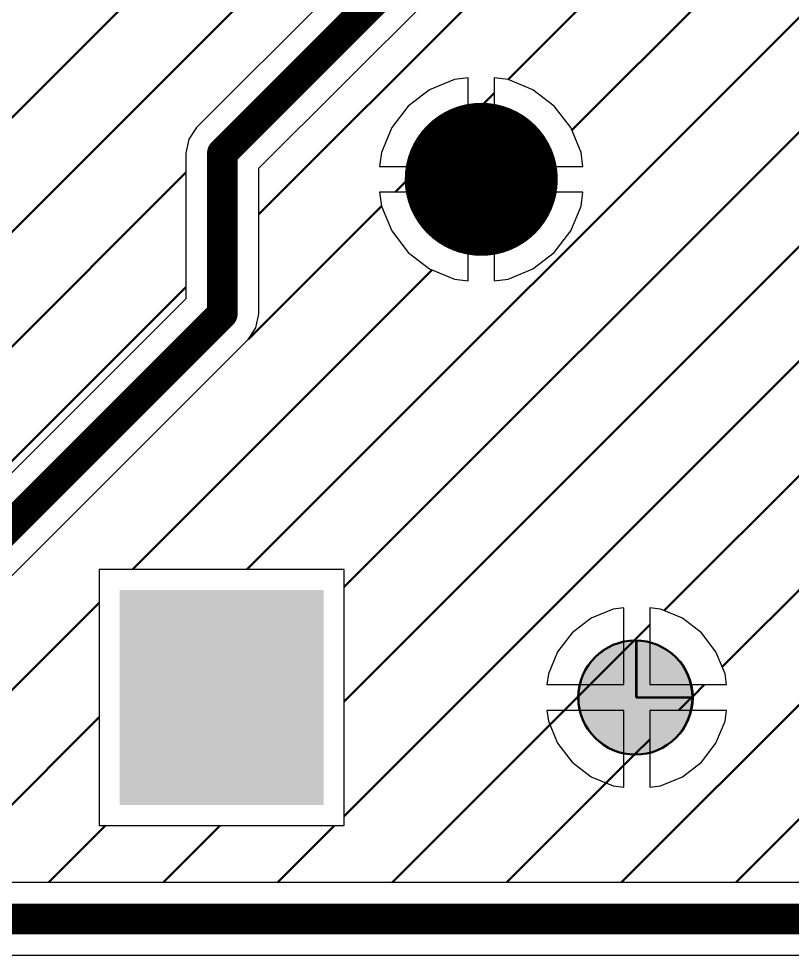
# Paper-space layout 'Layout1' of a CAD drawing. Header units: millimetres. Extents: x 0 to 841, y 0 to 594.
# Drawn here: x 270.37 to 300.69, y 300.11 to 336.84 of the extents above; entities that cross this region are included whole.
import ezdxf

# ---------------------------------------------------------------- set-up
doc = ezdxf.new("R2010")
doc.units = ezdxf.units.MM
doc.layers.get('0').update_dxf_attribs({"lineweight": 50})
doc.layers.add('TopLayer', color=1, linetype='Continuous')

psp = doc.layouts.get("Layout1")

# ---------------------------------------------------------------- hatches: boundary and pattern name
at = {"lineweight": 50, "true_color": 0xf0f0f0}
h = psp.add_hatch(color=7, dxfattribs=at)
h.dxf.hatch_style = 1
h.paths.add_polyline_path([(294.599, 310.22), (294.599, 312.458, 0.417773), (292.335, 310.22, 1), (296.809, 310.22)])
at = {"lineweight": 50}
h = psp.add_hatch(color=18, dxfattribs=at)
h.dxf.hatch_style = 1
h.paths.add_polyline_path([(294.572, 310.22), (296.782, 310.22, 0.410663), (294.572, 312.458)])
at = {"lineweight": 30}
h = psp.add_hatch(color=18, dxfattribs=at)
h.dxf.hatch_style = 1
h.paths.add_polyline_path([(294.599, 310.22), (296.809, 310.22, 0.410663), (294.599, 312.458)])
at = {"layer": 'TopLayer', "lineweight": 50, "true_color": 0x000000}
h = psp.add_hatch(dxfattribs=at)
h.set_pattern_fill('ANSI31', color=18)
h.paths.add_polyline_path([(339.298, 381.765), (335.054, 386.009), (241.321, 386.009), (241.127, 385.54), (260.494, 366.172), (264.755, 366.172), (265.302, 366.064), (265.765, 365.754), (267.661, 363.859), (267.97, 363.395), (268.079, 362.849), (268.079, 331.244), (267.97, 330.697), (267.661, 330.234), (260.526, 323.099), (260.643, 322.209), (260.54, 321.426), (260.237, 320.696), (259.749, 320.06), (259.92, 319.555), (261.614, 319.555), (261.614, 311.265), (262.122, 311.055), (276.926, 325.858), (276.926, 331.566), (277.034, 332.113), (277.344, 332.576), (285.004, 340.235), (284.801, 340.724), (284.67, 341.716), (284.801, 342.708), (285.184, 343.633), (285.793, 344.427), (286.587, 345.036), (287.511, 345.419), (288.503, 345.549), (289.495, 345.419), (289.984, 345.216), (316.91, 372.142), (317.373, 372.451), (317.919, 372.56), (318.415, 372.56), (318.415, 373.132), (323.615, 373.132), (323.615, 372.56), (325.91, 372.56), (327.572, 374.222), (328.035, 374.531), (328.582, 374.64), (330.649, 374.64), (330.862, 375.153), (331.479, 375.957), (332.283, 376.574), (333.219, 376.961), (334.223, 377.094), (335.228, 376.961), (336.164, 376.574), (336.968, 375.957), (337.584, 375.153), (337.972, 374.217), (338.104, 373.212), (337.972, 372.208), (337.584, 371.272), (336.968, 370.468), (336.164, 369.851), (335.228, 369.463), (334.223, 369.331), (333.219, 369.463), (332.283, 369.851), (331.479, 370.468), (330.862, 371.272), (330.649, 371.785), (329.173, 371.785), (327.511, 370.123), (327.048, 369.814), (326.502, 369.705), (323.615, 369.705), (323.615, 369.132), (318.415, 369.132), (318.415, 369.132), (318.078, 369.272), (292.003, 343.197), (292.205, 342.708), (292.336, 341.716), (292.205, 340.724), (291.823, 339.8), (291.213, 339.006), (290.42, 338.397), (289.495, 338.014), (288.503, 337.884), (287.511, 338.014), (287.022, 338.217), (279.781, 330.975), (279.781, 325.267), (279.672, 324.721), (279.363, 324.258), (263.3, 308.195), (262.837, 307.886), (262.29, 307.777), (250.799, 307.777), (250.628, 307.322), (250.621, 307.269), (251.093, 306.653), (251.396, 305.924), (251.499, 305.14), (251.396, 304.357), (251.006, 303.417), (251.227, 302.968), (322.92, 302.968), (330.687, 310.735), (330.474, 311.248), (330.342, 312.252), (330.474, 313.257), (330.862, 314.193), (331.479, 314.997), (332.283, 315.614), (333.219, 316.001), (334.223, 316.134), (335.228, 316.001), (336.164, 315.614), (336.968, 314.997), (337.584, 314.193), (337.972, 313.257), (338.104, 312.252), (337.972, 311.248), (337.584, 310.312), (336.968, 309.508), (336.164, 308.891), (335.228, 308.503), (334.223, 308.371), (333.219, 308.503), (332.706, 308.716), (330.438, 306.448), (330.567, 306.138), (330.648, 305.94), (330.766, 305.94), (330.766, 305.94), (330.77, 305.94), (336.053, 305.94), (339.298, 309.186)])
h.paths.add_polyline_path([(316.073, 346.772, -1), (311.599, 346.772, -1)], flags=16)
h.paths.add_polyline_path([(311.572, 346.772, 1), (316.046, 346.772), (313.863, 346.772), (313.836, 346.772), (313.836, 349.01, 0.417773)], flags=16)
h.paths.add_polyline_path([(291.367, 333.405), (292.011, 332.566), (292.416, 331.589), (292.487, 331.048), (289.915, 331.048, -0.08659), (290.003, 330.54, -0.08659), (289.915, 330.032), (292.487, 330.032), (292.416, 329.492), (292.011, 328.515), (291.367, 327.676), (290.529, 327.032), (289.552, 326.628), (289.011, 326.557), (289.011, 329.129, -0.174489), (287.995, 329.129), (287.995, 326.557), (287.455, 326.628), (286.478, 327.032), (285.639, 327.676), (284.995, 328.515), (284.591, 329.492), (284.519, 330.032), (287.092, 330.032, -0.08659), (287.003, 330.54, -0.08659), (287.092, 331.048), (284.519, 331.048), (284.591, 331.589), (284.995, 332.566), (285.639, 333.405), (286.478, 334.048), (287.455, 334.453), (287.995, 334.524), (287.995, 331.952, -0.174489), (289.011, 331.952), (289.011, 334.524), (289.552, 334.453), (290.529, 334.048)], flags=16)
h.paths.add_polyline_path([(279.599, 346.772, -1), (284.073, 346.772, -1)], flags=16)
h.paths.add_polyline_path([(279.572, 346.772, 1), (284.046, 346.772), (281.863, 346.772), (281.836, 346.772), (281.836, 349.01, 0.417773)], flags=16)
h.paths.add_polyline_path([(318.199, 362.916), (318.199, 364.624), (320.507, 364.624), (320.507, 362.916)], flags=16)
h.paths.add_polyline_path([(318.199, 365.64), (318.199, 367.348), (320.507, 367.348), (320.507, 365.64)], flags=16)
h.paths.add_polyline_path([(321.523, 362.916), (321.523, 364.624), (323.831, 364.624), (323.831, 362.916)], flags=16)
h.paths.add_polyline_path([(330.342, 342.732), (330.474, 343.737), (330.862, 344.673), (331.479, 345.477), (332.283, 346.094), (333.219, 346.481), (334.223, 346.614), (335.228, 346.481), (336.164, 346.094), (336.968, 345.477), (337.584, 344.673), (337.972, 343.737), (338.104, 342.732), (337.972, 341.728), (337.584, 340.792), (336.968, 339.988), (336.164, 339.371), (335.228, 338.983), (334.223, 338.851), (333.219, 338.983), (332.283, 339.371), (331.479, 339.988), (330.862, 340.792), (330.474, 341.728)], flags=16)
h.paths.add_polyline_path([(337.261, 342.724, -1), (331.192, 342.724, -1)], flags=0)
h.paths.add_polyline_path([(330.264, 351.831), (330.191, 352.384), (331.181, 352.384, -0.047418), (331.126, 352.956, -0.036749), (331.159, 353.4), (330.191, 353.4), (330.264, 353.953), (330.673, 354.942), (331.325, 355.791), (332.174, 356.442), (333.162, 356.852), (333.715, 356.925), (333.715, 355.958, -0.084313), (334.731, 355.937), (334.731, 356.925), (335.284, 356.852), (336.273, 356.442), (337.122, 355.791), (337.773, 354.942), (338.183, 353.953), (338.255, 353.4), (337.163, 353.4, -0.036749), (337.195, 352.956, -0.047418), (337.141, 352.384), (338.255, 352.384), (338.183, 351.831), (337.773, 350.843), (337.122, 349.994), (336.273, 349.343), (335.284, 348.933), (334.731, 348.86), (334.731, 349.976, -0.084313), (333.715, 349.954), (333.715, 348.86), (333.162, 348.933), (332.174, 349.343), (331.325, 349.994), (330.673, 350.843)], flags=16)
h.paths.add_polyline_path([(321.523, 365.64), (321.523, 367.348), (323.831, 367.348), (323.831, 365.64)], flags=16)
h.paths.add_polyline_path([(330.474, 333.577), (330.862, 334.513), (331.479, 335.317), (332.283, 335.934), (333.219, 336.321), (334.223, 336.454), (335.228, 336.321), (336.164, 335.934), (336.968, 335.317), (337.584, 334.513), (337.972, 333.577), (338.104, 332.572), (337.972, 331.568), (337.584, 330.632), (336.968, 329.828), (336.164, 329.211), (335.228, 328.823), (334.223, 328.691), (333.219, 328.823), (332.283, 329.211), (331.479, 329.828), (330.862, 330.632), (330.474, 331.568), (330.342, 332.572)], flags=16)
h.paths.add_polyline_path([(337.3, 332.608, -1), (331.231, 332.608, -1)], flags=0)
h.paths.add_polyline_path([(295.528, 313.685), (296.393, 313.327), (297.135, 312.757), (297.705, 312.014), (298.064, 311.149), (298.119, 310.728), (296.751, 310.728, -0.057325), (296.809, 310.22, -0.057325), (296.751, 309.712), (298.119, 309.712), (298.064, 309.292), (297.705, 308.427), (297.135, 307.684), (296.393, 307.114), (295.528, 306.756), (295.107, 306.701), (295.107, 308.048, -0.115037), (294.091, 308.035), (294.091, 308.03, 0.115064), (295.107, 308.055), (295.107, 309.712), (296.724, 309.712, 0.057325), (296.782, 310.22), (294.599, 310.22), (294.572, 310.22), (294.572, 312.458, 0.054136), (294.091, 312.411), (294.091, 312.406, -0.115037), (295.107, 312.393), (295.107, 313.74)], flags=16)
h.paths.add_polyline_path([(312.379, 312.411), (312.379, 312.406, -0.115037), (313.395, 312.393), (313.395, 313.74), (313.816, 313.685), (314.681, 313.327), (315.423, 312.757), (315.993, 312.014), (316.352, 311.149), (316.407, 310.728), (315.039, 310.728, -0.057325), (315.097, 310.22, -0.057325), (315.039, 309.712), (316.407, 309.712), (316.352, 309.292), (315.993, 308.427), (315.423, 307.684), (314.681, 307.114), (313.816, 306.756), (313.395, 306.701), (313.395, 308.048, -0.115037), (312.379, 308.035), (312.379, 308.03, 0.115064), (313.395, 308.055), (313.395, 309.712), (315.012, 309.712, 0.057325), (315.07, 310.22), (312.887, 310.22), (312.86, 310.22), (312.86, 312.458, 0.054136)], flags=16)
h.paths.add_polyline_path([(330.862, 361.112), (330.474, 362.048), (330.342, 363.052), (330.474, 364.057), (330.862, 364.993), (331.479, 365.797), (332.283, 366.414), (333.219, 366.801), (334.223, 366.934), (335.228, 366.801), (336.164, 366.414), (336.968, 365.797), (337.584, 364.993), (337.972, 364.057), (338.104, 363.052), (337.972, 362.048), (337.584, 361.112), (336.968, 360.308), (336.164, 359.691), (335.228, 359.303), (334.223, 359.171), (333.219, 359.303), (332.283, 359.691), (331.479, 360.308)], flags=16)
h.paths.add_polyline_path([(330.862, 324.353), (331.479, 325.157), (332.283, 325.774), (333.219, 326.161), (334.223, 326.294), (335.228, 326.161), (336.164, 325.774), (336.968, 325.157), (337.584, 324.353), (337.972, 323.417), (338.104, 322.412), (337.972, 321.408), (337.584, 320.472), (336.968, 319.668), (336.164, 319.051), (335.228, 318.663), (334.223, 318.531), (333.219, 318.663), (332.283, 319.051), (331.479, 319.668), (330.862, 320.472), (330.474, 321.408), (330.342, 322.412), (330.474, 323.417)], flags=16)
h.paths.add_polyline_path([(331.135, 363.205, -1), (337.204, 363.205, -1)], flags=0)
h.paths.add_polyline_path([(283.123, 315.237), (283.123, 305.204), (273.523, 305.204), (273.523, 315.237)], flags=16)
h.paths.add_polyline_path([(316.073, 378.772, -1), (311.599, 378.772, -1)], flags=16)
h.paths.add_polyline_path([(311.572, 378.772, 1), (316.046, 378.772), (313.863, 378.772), (313.836, 378.772), (313.836, 381.01, 0.417773)], flags=16)
h.paths.add_polyline_path([(337.183, 322.516, -1), (331.114, 322.516, -1)], flags=0)
h.paths.add_polyline_path([(279.599, 378.772, -1), (284.073, 378.772, -1)], flags=16)
h.paths.add_polyline_path([(279.572, 378.772, 1), (284.046, 378.772), (281.863, 378.772), (281.836, 378.772), (281.836, 381.01, 0.417773)], flags=16)

# ---------------------------------------------------------------- linework, layer by layer
at = {"lineweight": 50}
for p, q in [((294.572, 312.458), (294.572, 310.22)), ((294.572, 310.22), (296.782, 310.22))]:
    psp.add_line(p, q, dxfattribs=at)
at = {"lineweight": 30}
for p, q in [((294.599, 312.458), (294.599, 310.22)), ((294.599, 310.22), (296.809, 310.22))]:
    psp.add_line(p, q, dxfattribs=at)
at = {"lineweight": 50}
psp.add_circle((294.545, 310.22), 2.237, dxfattribs=at)
at = {"color": 18, "lineweight": 30}
psp.add_circle((294.572, 310.22), 2.237, dxfattribs=at)
at = {"layer": 'TopLayer'}
for p, q in [((285.004, 340.235), (277.344, 332.576)), ((279.781, 330.975), (287.022, 338.217)), ((287.455, 334.453), (286.478, 334.048)), ((287.995, 334.524), (287.455, 334.453)), ((287.995, 331.048), (287.995, 334.524)), ((289.552, 334.453), (289.011, 334.524)), ((289.011, 334.524), (289.011, 331.048)), ((290.529, 334.048), (289.552, 334.453)), ((286.478, 334.048), (285.639, 333.405)), ((291.367, 333.405), (290.529, 334.048)), ((285.639, 333.405), (284.995, 332.566)), ((292.011, 332.566), (291.367, 333.405)), ((277.344, 332.576), (277.034, 332.113)), ((284.995, 332.566), (284.591, 331.589)), ((292.416, 331.589), (292.011, 332.566)), ((277.034, 332.113), (276.926, 331.566)), ((276.926, 331.566), (276.926, 325.858)), ((284.591, 331.589), (284.519, 331.048)), ((292.487, 331.048), (292.416, 331.589)), ((279.781, 325.267), (279.781, 330.975)), ((284.519, 331.048), (287.995, 331.048)), ((289.011, 331.048), (292.487, 331.048)), ((287.995, 330.032), (284.519, 330.032)), ((284.519, 330.032), (284.591, 329.492)), ((287.995, 326.557), (287.995, 330.032)), ((292.487, 330.032), (289.011, 330.032)), ((289.011, 330.032), (289.011, 326.557)), ((292.416, 329.492), (292.487, 330.032)), ((284.591, 329.492), (284.995, 328.515)), ((292.011, 328.515), (292.416, 329.492)), ((284.995, 328.515), (285.639, 327.676)), ((291.367, 327.676), (292.011, 328.515)), ((285.639, 327.676), (286.478, 327.032)), ((290.529, 327.032), (291.367, 327.676)), ((286.478, 327.032), (287.455, 326.628)), ((289.552, 326.628), (290.529, 327.032)), ((287.455, 326.628), (287.995, 326.557)), ((289.011, 326.557), (289.552, 326.628)), ((276.926, 325.858), (262.122, 311.055)), ((279.672, 324.721), (279.781, 325.267)), ((279.363, 324.258), (279.672, 324.721)), ((263.3, 308.195), (279.363, 324.258)), ((283.123, 315.237), (273.523, 315.237)), ((273.523, 315.237), (273.523, 305.204)), ((283.123, 305.204), (283.123, 315.237)), ((293.671, 313.685), (292.806, 313.327)), ((294.091, 313.74), (293.671, 313.685)), ((294.091, 310.728), (294.091, 313.74)), ((295.528, 313.685), (295.107, 313.74)), ((295.107, 313.74), (295.107, 310.728)), ((296.393, 313.327), (295.528, 313.685)), ((292.806, 313.327), (292.063, 312.757)), ((297.135, 312.757), (296.393, 313.327)), ((292.063, 312.757), (291.493, 312.014)), ((297.705, 312.014), (297.135, 312.757)), ((291.493, 312.014), (291.135, 311.149)), ((298.064, 311.149), (297.705, 312.014)), ((291.135, 311.149), (291.079, 310.728)), ((298.119, 310.728), (298.064, 311.149)), ((291.079, 310.728), (294.091, 310.728)), ((295.107, 310.728), (298.119, 310.728)), ((294.091, 309.712), (291.079, 309.712)), ((291.079, 309.712), (291.135, 309.292)), ((294.091, 306.701), (294.091, 309.712)), ((298.119, 309.712), (295.107, 309.712)), ((295.107, 309.712), (295.107, 306.701)), ((298.064, 309.292), (298.119, 309.712)), ((291.135, 309.292), (291.493, 308.427)), ((297.705, 308.427), (298.064, 309.292)), ((291.493, 308.427), (292.063, 307.684)), ((297.135, 307.684), (297.705, 308.427)), ((292.063, 307.684), (292.806, 307.114)), ((296.393, 307.114), (297.135, 307.684)), ((292.806, 307.114), (293.671, 306.756)), ((295.528, 306.756), (296.393, 307.114)), ((293.671, 306.756), (294.091, 306.701)), ((295.107, 306.701), (295.528, 306.756)), ((273.523, 305.204), (283.123, 305.204)), ((322.92, 302.968), (251.227, 302.968)), ((246.982, 300.113), (323.511, 300.113))]:
    psp.add_line(p, q, dxfattribs=at)
at = {"layer": 'TopLayer', "const_width": 1.2}
for points in [[(278.353, 331.566), (288.503, 341.716)], [(278.353, 325.267), (278.353, 331.566)], [(262.29, 309.204), (278.353, 325.267)], [(246.982, 301.54), (323.511, 301.54)]]:
    psp.add_lwpolyline(points, dxfattribs=at)
at = {"layer": 'TopLayer'}
for points, const_width in [([(287.003, 330.54, 1), (290.003, 330.54, 1)], 3), ([(278.053, 331.566, 1), (278.653, 331.566, 1)], 0.6), ([(278.053, 331.566, 1), (278.653, 331.566, 1)], 0.6), ([(278.053, 325.267, 1), (278.653, 325.267, 1)], 0.6), ([(278.053, 325.267, 1), (278.653, 325.267, 1)], 0.6)]:
    psp.add_lwpolyline(points, format="xyb", close=True, dxfattribs=dict(at, const_width=const_width))
psp.add_solid([(282.323, 314.437), (274.323, 314.437), (282.323, 306.004), (274.323, 306.004)], dxfattribs=at)

doc.saveas('drawing.dxf')
